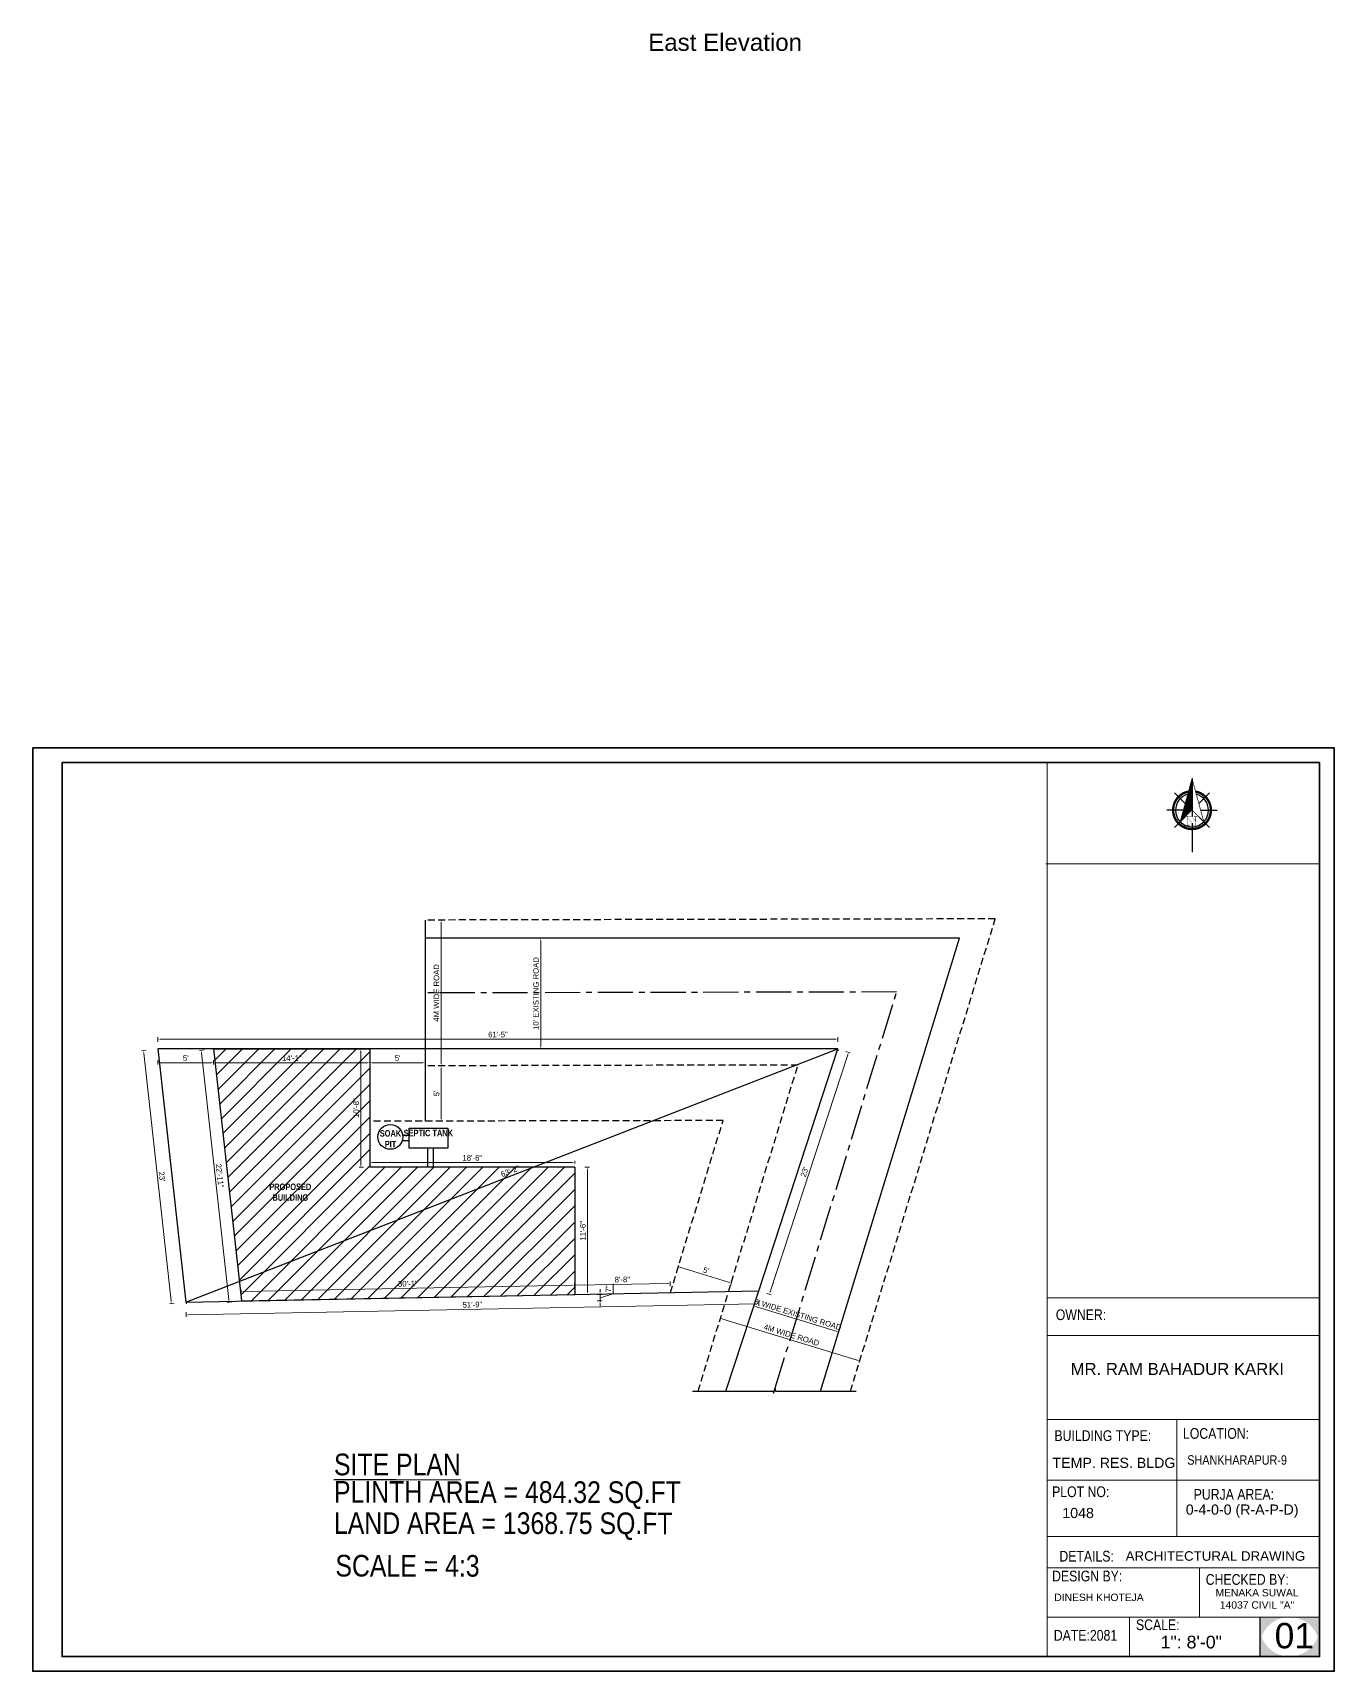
# Model space of a CAD drawing. Header units: inches. Extents: x 392906 to 410488, y -52747 to -40742.
# Drawn here: x 401862 to 402920, y -52747 to -51415 of the extents above; entities that cross this region are included whole.
import ezdxf

# ---------------------------------------------------------------- set-up
doc = ezdxf.new("R2010")
doc.units = ezdxf.units.IN
doc.header["$LTSCALE"] = 2
doc.header["$MEASUREMENT"] = 0
doc.header["$PDMODE"] = 34
doc.linetypes.add('CENTER2', pattern=[28.575, 19.05, -3.175, 3.175, -3.175])
doc.linetypes.add('DASHED2', pattern=[0.375, 0.25, -0.125])
doc.layers.get('0').update_dxf_attribs({"linetype": 'CONTINUOUS'})
doc.layers.get('DEFPOINTS').update_dxf_attribs({"color": 141, "linetype": 'CONTINUOUS'})
for name, color, linetype, lineweight in [('DIMENTION', 140, 'CONTINUOUS', 0), ('door', 20, 'CONTINUOUS', 35), ('Rebars', 1, 'CONTINUOUS', 13), ('Siteplan', 7, 'CONTINUOUS', 30), ('steps', 253, 'CONTINUOUS', 20), ('TEXT', 181, 'CONTINUOUS', 25), ('WALL - A', 1, 'CONTINUOUS', 40)]:
    doc.layers.add(name, color=color, linetype=linetype, lineweight=lineweight)
doc.layers.add('Normal Wall', color=7, linetype='CONTINUOUS', lineweight=35, true_color=0xffaf89)
doc.layers.add('Rear Wall', color=7, linetype='CONTINUOUS', lineweight=20, true_color=0xd4e480)
doc.layers.add('plan wall', color=7, linetype='CONTINUOUS')
doc.styles.add('Lettring Text', font='arial.ttf')
doc.styles.get("Standard").update_dxf_attribs({"font": 'ARIALN.TTF'})
doc.styles.add('SwissBT', font='swiss.ttf', dxfattribs={"height": 12})
doc.dimstyles.new('Copy of Standard', dxfattribs={"dimtxt": 6, "dimasz": 2.875, "dimexe": 2, "dimexo": 4, "dimgap": 2, "dimtad": 1, "dimdec": 0, "dimrnd": 1, "dimzin": 0, "dimdsep": 46, "dimlunit": 4, "dimtxsty": 'Lettring Text', "dimcen": 0.1, "dimclrd": 7, "dimclre": 7, "dimclrt": 7, "dimazin": 0, "dimtfac": 0.645, "dimtdec": 0, "dimtmove": 1, "dimatfit": 0, "dimfxl": 3, "dimfxlon": 1, "dimtfillclr": 256, "dimtolj": 1, "dimtzin": 0, "dimlwd": -1, "dimlwe": -1, "dimarcsym": 2})

# ---------------------------------------------------------------- blocks, each defined once
blk = doc.blocks.new('*X29')
at = {"color": 0}
for p, q in [((147.35, -409.49), (147.62, -409.23)), ((147.55, -408.76), (147.62, -408.7)), ((144.76, -418.98), (147.62, -416.12)), ((144.96, -418.25), (147.62, -415.59)), ((145.16, -417.52), (147.62, -415.06)), ((145.36, -416.79), (147.62, -414.53)), ((145.56, -416.06), (147.62, -414)), ((145.76, -415.33), (147.62, -413.47)), ((145.96, -414.6), (147.62, -412.94)), ((146.16, -413.87), (147.62, -412.41)), ((146.36, -413.14), (147.62, -411.88)), ((146.55, -412.41), (147.62, -411.35)), ((146.75, -411.68), (147.62, -410.82)), ((146.95, -410.95), (147.62, -410.29)), ((147.15, -410.22), (147.62, -409.76)), ((142.76, -426.28), (147.62, -421.42)), ((142.96, -425.55), (147.62, -420.89)), ((143.16, -424.82), (147.62, -420.36)), ((143.36, -424.09), (147.62, -419.83)), ((143.56, -423.36), (147.62, -419.3)), ((143.76, -422.63), (147.62, -418.77)), ((143.96, -421.9), (147.62, -418.24)), ((144.16, -421.17), (147.62, -417.71)), ((144.36, -420.44), (147.62, -417.18)), ((144.56, -419.71), (147.62, -416.65))]:
    blk.add_line(p, q, dxfattribs=at)
blk = doc.blocks.new('NORTH_15')
for p, q in [((-2.87, 2.87), (-7.37, 7.37)), ((0, 3.66), (0, 10.62)), ((2.87, 2.87), (7.37, 7.37)), ((-13.37, 0), (2.72, 0)), ((5.49, 0), (17.83, 0)), ((-2.87, -2.87), (-7.37, -7.37)), ((0, -3.66), (0, -10.62)), ((2.87, -2.87), (7.37, -7.37))]:
    blk.add_line(p, q)
at = {"const_width": 1}
for points in [[(0, -8, 1), (0, 8, 0.359415), (-7.86, 1.52, 1)], [(-7.86, -1.52, 0.359415), (0, -8, 1)]]:
    blk.add_lwpolyline(points, format="xyb", dxfattribs=at)
for points, const_width in [([(4.96, -5.01), (-13.37, 0), (4.9, 5), (0, 0), (4.96, -5.01)], 0.3), ([(5.93, -1.55), (6, -1.55), (6.07, -1.54), (6.13, -1.53), (6.17, -1.52), (6.22, -1.51), (6.26, -1.49), (6.28, -1.47), (6.3, -1.45), (6.32, -1.42), (6.33, -1.39), (6.35, -1.34), (6.36, -1.29), (6.37, -1.23), (6.38, -1.16), (6.38, -1.08), (6.38, -1), (6.54, -1), (6.54, -2.34), (6.38, -2.34), (6.38, -2.3), (6.38, -2.23), (6.38, -2.16), (6.37, -2.09), (6.36, -2.04), (6.35, -1.99), (6.33, -1.95), (6.32, -1.91), (6.3, -1.88), (6.28, -1.86), (6.26, -1.83), (6.22, -1.81), (6.18, -1.8), (6.13, -1.78), (6.07, -1.77), (6.01, -1.76), (5.95, -1.76), (2.66, -1.76), (2.66, -2.34), (2.5, -2.34), (2.5, -0.16), (4.71, 1.44), (3.14, 1.44), (3.07, 1.44), (3, 1.43), (2.94, 1.42), (2.89, 1.41), (2.85, 1.4), (2.81, 1.38), (2.78, 1.36), (2.76, 1.34), (2.74, 1.31), (2.72, 1.27), (2.7, 1.22), (2.69, 1.17), (2.68, 1.11), (2.67, 1.04), (2.66, 0.97), (2.66, 0.89), (2.66, 0.87), (2.5, 0.87), (2.5, 2.21), (2.66, 2.21), (2.66, 2.17), (2.66, 2.09), (2.67, 2.03), (2.68, 1.97), (2.69, 1.91), (2.7, 1.86), (2.71, 1.82), (2.73, 1.78), (2.75, 1.76), (2.77, 1.74), (2.8, 1.72), (2.85, 1.7), (2.89, 1.68), (2.94, 1.67), (3, 1.66), (3.07, 1.66), (3.14, 1.66), (6.54, 1.66), (6.54, 0.75), (3.33, -1.55), (5.93, -1.55), (5.93, -1.55)], 0.1)]:
    blk.add_lwpolyline(points, dxfattribs=dict(const_width=const_width))
for start, end in [(90, 164.97304), (270, 90), (195.02696, 270)]:
    blk.add_arc((0, 0), 7, start, end)
at = {"rotation": 90}
blk.add_blockref('*X29', (-421.89, -147.62), dxfattribs=at)
blk = doc.blocks.new('A$C0BDB7EE9')
at = {"layer": 'Siteplan', "xscale": 2.999999999999779, "yscale": 2.999999999999779, "zscale": 2.999999999999779, "rotation": 247.8612575918487}
blk.add_blockref('NORTH_15', (20.2, 49.5), dxfattribs=at)
blk = doc.blocks.new('A$C327B4BBD')
at = {"layer": 'DIMENTION', "ltscale": 0.3, "xscale": 1.171875000000082, "yscale": 1.171875000000082, "zscale": 1.171875000000082, "rotation": 112.1387424081494}
blk.add_blockref('A$C0BDB7EE9', (16.1, 0), dxfattribs=at)
blk = doc.blocks.new('*D1328')
at = {"layer": 'DEFPOINTS', "color": 0, "ltscale": 0.5, "transparency": 16777216}
for p in [(404845.5, -51933.9), (404891.8, -51933.9), (404845.5, -52053.9)]:
    blk.add_point(p, dxfattribs=at)
at = {"layer": 'steps', "color": 7, "ltscale": 0.5, "transparency": 16777216}
for p, q in [((404888.8, -51933.9), (404893.8, -51933.9)), ((404891.8, -52051), (404891.8, -51936.8)), ((404888.8, -52053.9), (404893.8, -52053.9))]:
    blk.add_line(p, q, dxfattribs=at)
for points in [[(404891.3, -51936.8), (404892.2, -51936.8), (404891.8, -51933.9)], [(404891.3, -52051), (404892.2, -52051), (404891.8, -52053.9)]]:
    blk.add_solid(points, dxfattribs=at)
at = {"layer": 'steps', "color": 7, "ltscale": 0.5, "transparency": 16777216, "insert": (404886.7, -51993.9), "char_height": 6, "attachment_point": 5, "rotation": 90, "style": 'Lettring Text'}
blk.add_mtext("\\A1;10' EXISTING ROAD", dxfattribs=at)
blk = doc.blocks.new('*D1329')
at = {"layer": 'DEFPOINTS', "color": 0, "ltscale": 0.5, "transparency": 16777216}
for p in [(404766.7, -51914.3), (404783.9, -51914.3), (404766.7, -52072.3)]:
    blk.add_point(p, dxfattribs=at)
at = {"layer": 'steps', "color": 7, "ltscale": 0.5, "transparency": 16777216}
for p, q in [((404780.9, -51914.3), (404785.9, -51914.3)), ((404783.9, -52069.4), (404783.9, -51917.2)), ((404780.9, -52072.3), (404785.9, -52072.3))]:
    blk.add_line(p, q, dxfattribs=at)
for points in [[(404783.4, -51917.2), (404784.4, -51917.2), (404783.9, -51914.3)], [(404783.4, -52069.4), (404784.4, -52069.4), (404783.9, -52072.3)]]:
    blk.add_solid(points, dxfattribs=at)
at = {"layer": 'steps', "color": 7, "ltscale": 0.5, "transparency": 16777216, "insert": (404778.8, -51993.3), "char_height": 6, "attachment_point": 5, "rotation": 90, "style": 'Lettring Text'}
blk.add_mtext('\\A1;4M WIDE ROAD', dxfattribs=at)
blk = doc.blocks.new('*D1330')
at = {"layer": 'DEFPOINTS', "color": 0, "ltscale": 0.5, "transparency": 16777216}
for p in [(405128.1, -52316.2), (405219.9, -52344.3), (405214.9, -52360.7)]:
    blk.add_point(p, dxfattribs=at)
at = {"layer": 'steps', "color": 7, "ltscale": 0.5, "transparency": 16777216}
for p, q in [((405124, -52329.7), (405122.5, -52334.5)), ((405125.9, -52333.4), (405212.1, -52359.9)), ((405215.8, -52357.8), (405214.3, -52362.6))]:
    blk.add_line(p, q, dxfattribs=at)
for points in [[(405126, -52333), (405125.7, -52333.9), (405123.1, -52332.6)], [(405212.3, -52359.4), (405212, -52360.3), (405214.9, -52360.7)]]:
    blk.add_solid(points, dxfattribs=at)
at = {"layer": 'steps', "color": 7, "ltscale": 0.5, "transparency": 16777216, "insert": (405170.5, -52341.8), "char_height": 6, "attachment_point": 5, "rotation": 342.9669, "style": 'Lettring Text'}
blk.add_mtext("\\A1;8' WIDE EXISTING ROAD", dxfattribs=at)
blk = doc.blocks.new('*D1331')
at = {"layer": 'DEFPOINTS', "color": 0, "ltscale": 0.5, "transparency": 16777216}
for p in [(405095.5, -52316.9), (405246.6, -52363.1), (405237.7, -52392.1)]:
    blk.add_point(p, dxfattribs=at)
at = {"layer": 'steps', "color": 7, "ltscale": 0.5, "transparency": 16777216}
for p, q in [((405087.5, -52343), (405086, -52347.8)), ((405089.4, -52346.7), (405234.9, -52391.3)), ((405238.6, -52389.3), (405237.1, -52394))]:
    blk.add_line(p, q, dxfattribs=at)
for points in [[(405089.5, -52346.2), (405089.2, -52347.2), (405086.6, -52345.9)], [(405235.1, -52390.8), (405234.8, -52391.8), (405237.7, -52392.1)]]:
    blk.add_solid(points, dxfattribs=at)
at = {"layer": 'steps', "color": 7, "ltscale": 0.5, "transparency": 16777216, "insert": (405163.6, -52364.1), "char_height": 6, "attachment_point": 5, "rotation": 342.9669, "style": 'Lettring Text'}
blk.add_mtext('\\A1;4M WIDE ROAD', dxfattribs=at)
blk = doc.blocks.new('*D1332')
at = {"layer": 'DEFPOINTS', "color": 0, "ltscale": 0.5, "transparency": 16777216}
for p in [(404537.3, -52053.9), (404554.1, -52328.6), (404567.5, -52327.1)]:
    blk.add_point(p, dxfattribs=at)
at = {"layer": 'steps', "color": 7, "ltscale": 0.5, "transparency": 16777216}
for p, q in [((404526.9, -52055.1), (404521.9, -52055.6)), ((404524.2, -52058.3), (404553.7, -52325.7)), ((404557, -52328.2), (404552.1, -52328.8))]:
    blk.add_line(p, q, dxfattribs=at)
for points in [[(404524.7, -52058.2), (404523.8, -52058.3), (404523.9, -52055.4)], [(404554.2, -52325.7), (404553.3, -52325.8), (404554.1, -52328.6)]]:
    blk.add_solid(points, dxfattribs=at)
at = {"layer": 'steps', "color": 7, "ltscale": 0.5, "transparency": 16777216, "insert": (404544, -52191.4), "char_height": 6, "attachment_point": 5, "rotation": 276.296, "style": 'Lettring Text'}
blk.add_mtext('\\A1;22\'-11"', dxfattribs=at)
blk = doc.blocks.new('*D1333')
at = {"layer": 'DEFPOINTS', "color": 0, "ltscale": 0.5, "transparency": 16777216}
for p in [(404537.3, -52053.9), (404706.7, -52053.9), (404706.7, -52069)]:
    blk.add_point(p, dxfattribs=at)
at = {"layer": 'steps', "color": 7, "ltscale": 0.5, "transparency": 16777216}
for p, q in [((404537.3, -52066), (404537.3, -52071)), ((404706.7, -52066), (404706.7, -52071)), ((404540.2, -52069), (404703.8, -52069))]:
    blk.add_line(p, q, dxfattribs=at)
for points in [[(404540.2, -52068.5), (404540.2, -52069.5), (404537.3, -52069)], [(404703.8, -52068.5), (404703.8, -52069.5), (404706.7, -52069)]]:
    blk.add_solid(points, dxfattribs=at)
at = {"layer": 'steps', "color": 7, "ltscale": 0.5, "transparency": 16777216, "insert": (404622, -52064), "char_height": 6, "attachment_point": 5, "style": 'Lettring Text'}
blk.add_mtext('\\A1;14\'-1"', dxfattribs=at)
blk = doc.blocks.new('*D1334')
at = {"layer": 'DEFPOINTS', "color": 0, "ltscale": 0.5, "transparency": 16777216}
for p in [(404477, -52043.4), (404477, -52053.9), (405214, -52053.9)]:
    blk.add_point(p, dxfattribs=at)
at = {"layer": 'steps', "color": 7, "ltscale": 0.5, "transparency": 16777216}
for p, q in [((404477, -52046.4), (404477, -52041.4)), ((405211.1, -52043.4), (404479.8, -52043.4)), ((405214, -52046.4), (405214, -52041.4))]:
    blk.add_line(p, q, dxfattribs=at)
for points in [[(404479.8, -52042.9), (404479.8, -52043.9), (404477, -52043.4)], [(405211.1, -52042.9), (405211.1, -52043.9), (405214, -52043.4)]]:
    blk.add_solid(points, dxfattribs=at)
at = {"layer": 'steps', "color": 7, "ltscale": 0.5, "transparency": 16777216, "insert": (404845.5, -52038.4), "char_height": 6, "attachment_point": 5, "style": 'Lettring Text'}
blk.add_mtext('\\A1;61\'-5"', dxfattribs=at)
blk = doc.blocks.new('*D1335')
at = {"layer": 'DEFPOINTS', "color": 0, "ltscale": 0.5, "transparency": 16777216}
for p in [(404477, -52053.9), (404491.4, -52330), (404507.2, -52328.3)]:
    blk.add_point(p, dxfattribs=at)
at = {"layer": 'steps', "color": 7, "ltscale": 0.5, "transparency": 16777216}
for p, q in [((404464.1, -52055.3), (404459.2, -52055.9)), ((404461.5, -52058.5), (404491.1, -52327.1)), ((404494.4, -52329.7), (404489.4, -52330.2))]:
    blk.add_line(p, q, dxfattribs=at)
for points in [[(404461.9, -52058.5), (404461, -52058.6), (404461.1, -52055.7)], [(404491.6, -52327.1), (404490.6, -52327.2), (404491.4, -52330)]]:
    blk.add_solid(points, dxfattribs=at)
at = {"layer": 'steps', "color": 7, "ltscale": 0.5, "transparency": 16777216, "insert": (404481.3, -52192.3), "char_height": 6, "attachment_point": 5, "rotation": 276.296, "style": 'Lettring Text'}
blk.add_mtext("\\A1;23'", dxfattribs=at)
blk = doc.blocks.new('*D1336')
at = {"layer": 'DEFPOINTS', "color": 0, "ltscale": 0.5, "transparency": 16777216}
for p in [(405128.1, -52316.2), (404507.2, -52328.3), (405128.4, -52330.3)]:
    blk.add_point(p, dxfattribs=at)
at = {"layer": 'steps', "color": 7, "ltscale": 0.5, "transparency": 16777216}
for p, q in [((404510.4, -52342.3), (405125.5, -52330.3)), ((405128.3, -52327.3), (405128.4, -52332.3)), ((404507.4, -52339.3), (404507.5, -52344.3))]:
    blk.add_line(p, q, dxfattribs=at)
for points in [[(405125.5, -52329.9), (405125.5, -52330.8), (405128.4, -52330.3)], [(404510.4, -52341.8), (404510.4, -52342.7), (404507.5, -52342.3)]]:
    blk.add_solid(points, dxfattribs=at)
at = {"layer": 'steps', "color": 7, "ltscale": 0.5, "transparency": 16777216, "insert": (404817.8, -52331.2), "char_height": 6, "attachment_point": 5, "rotation": 1.1097, "style": 'Lettring Text'}
blk.add_mtext('\\A1;51\'-9"', dxfattribs=at)
blk = doc.blocks.new('*D1337')
at = {"layer": 'DEFPOINTS', "color": 0, "ltscale": 0.5, "transparency": 16777216}
for p in [(405214, -52053.9), (405225.5, -52057.7), (405128.1, -52316.2)]:
    blk.add_point(p, dxfattribs=at)
at = {"layer": 'steps', "color": 7, "ltscale": 0.5, "transparency": 16777216}
for p, q in [((405140.6, -52317.3), (405224.6, -52060.4)), ((405222.7, -52056.8), (405227.4, -52058.3)), ((405136.8, -52319.1), (405141.6, -52320.6))]:
    blk.add_line(p, q, dxfattribs=at)
for points in [[(405224.2, -52060.3), (405225.1, -52060.6), (405225.5, -52057.7)], [(405140.1, -52317.1), (405141, -52317.4), (405139.7, -52320)]]:
    blk.add_solid(points, dxfattribs=at)
at = {"layer": 'steps', "color": 7, "ltscale": 0.5, "transparency": 16777216, "insert": (405177.8, -52187.3), "char_height": 6, "attachment_point": 5, "rotation": 71.8777, "style": 'Lettring Text'}
blk.add_mtext("\\A1;23'", dxfattribs=at)
blk = doc.blocks.new('*D1338')
at = {"layer": 'DEFPOINTS', "color": 0, "ltscale": 0.5, "transparency": 16777216}
for p in [(404928.7, -52182.2), (404928.7, -52320.1), (404942.7, -52320.1)]:
    blk.add_point(p, dxfattribs=at)
at = {"layer": 'steps', "color": 7, "ltscale": 0.5, "transparency": 16777216}
for p, q in [((404939.7, -52182.2), (404944.7, -52182.2)), ((404942.7, -52185.1), (404942.7, -52317.2)), ((404939.7, -52320.1), (404944.7, -52320.1))]:
    blk.add_line(p, q, dxfattribs=at)
for points in [[(404942.2, -52185.1), (404943.1, -52185.1), (404942.7, -52182.2)], [(404942.2, -52317.2), (404943.1, -52317.2), (404942.7, -52320.1)]]:
    blk.add_solid(points, dxfattribs=at)
at = {"layer": 'steps', "color": 7, "ltscale": 0.5, "transparency": 16777216, "insert": (404937.6, -52251.2), "char_height": 6, "attachment_point": 5, "rotation": 90, "style": 'Lettring Text'}
blk.add_mtext('\\A1;11\'-6"', dxfattribs=at)
blk = doc.blocks.new('*D1339')
at = {"layer": 'DEFPOINTS', "color": 0, "ltscale": 0.5, "transparency": 16777216}
for p in [(404706.7, -52177.2), (404706.7, -52182.2), (404928.7, -52182.2)]:
    blk.add_point(p, dxfattribs=at)
at = {"layer": 'steps', "color": 7, "ltscale": 0.5, "transparency": 16777216}
for p, q in [((404706.7, -52178.2), (404706.7, -52175.2)), ((404925.8, -52177.2), (404709.6, -52177.2)), ((404928.7, -52178.2), (404928.7, -52175.2))]:
    blk.add_line(p, q, dxfattribs=at)
for points in [[(404709.6, -52176.7), (404709.6, -52177.7), (404706.7, -52177.2)], [(404925.8, -52176.7), (404925.8, -52177.7), (404928.7, -52177.2)]]:
    blk.add_solid(points, dxfattribs=at)
at = {"layer": 'steps', "color": 7, "ltscale": 0.5, "transparency": 16777216, "insert": (404817.7, -52172.1), "char_height": 6, "attachment_point": 5, "style": 'Lettring Text'}
blk.add_mtext('\\A1;18\'-6"', dxfattribs=at)
blk = doc.blocks.new('*D1340')
at = {"layer": 'DEFPOINTS', "color": 0, "ltscale": 0.5, "transparency": 16777216}
for p in [(404706.7, -52053.9), (404696.9, -52182.2), (404706.7, -52182.2)]:
    blk.add_point(p, dxfattribs=at)
at = {"layer": 'steps', "color": 7, "ltscale": 0.5, "transparency": 16777216}
for p, q in [((404699.9, -52053.9), (404694.9, -52053.9)), ((404696.9, -52056.8), (404696.9, -52179.4)), ((404699.9, -52182.2), (404694.9, -52182.2))]:
    blk.add_line(p, q, dxfattribs=at)
for points in [[(404696.4, -52056.8), (404697.4, -52056.8), (404696.9, -52053.9)], [(404696.4, -52179.4), (404697.4, -52179.4), (404696.9, -52182.2)]]:
    blk.add_solid(points, dxfattribs=at)
at = {"layer": 'steps', "color": 7, "ltscale": 0.5, "transparency": 16777216, "insert": (404691.8, -52118.1), "char_height": 6, "attachment_point": 5, "rotation": 90, "style": 'Lettring Text'}
blk.add_mtext('\\A1;10\'-8"', dxfattribs=at)
blk = doc.blocks.new('*D1341')
at = {"layer": 'DEFPOINTS', "color": 0, "ltscale": 0.5, "transparency": 16777216}
for p in [(405214, -52053.9), (405214, -52053.9), (404507.2, -52328.3)]:
    blk.add_point(p, dxfattribs=at)
at = {"layer": 'steps', "color": 7, "ltscale": 0.5, "transparency": 16777216}
for p, q in [((404509.9, -52327.2), (405211.3, -52055)), ((405214, -52053.9), (405214.7, -52055.8)), ((404507.2, -52328.3), (404508, -52330.1))]:
    blk.add_line(p, q, dxfattribs=at)
for points in [[(405211.1, -52054.5), (405211.5, -52055.4), (405214, -52053.9)], [(404509.7, -52326.8), (404510.1, -52327.7), (404507.2, -52328.3)]]:
    blk.add_solid(points, dxfattribs=at)
at = {"layer": 'steps', "color": 7, "ltscale": 0.5, "transparency": 16777216, "insert": (404858.8, -52186.4), "char_height": 6, "attachment_point": 5, "rotation": 21.2149, "style": 'Lettring Text'}
blk.add_mtext('\\A1;63\'-2"', dxfattribs=at)
blk = doc.blocks.new('*D1342')
at = {"layer": 'DEFPOINTS', "color": 0, "ltscale": 0.5, "transparency": 16777216}
for p in [(404706.7, -52053.9), (404766.7, -52053.9), (404766.7, -52069)]:
    blk.add_point(p, dxfattribs=at)
at = {"layer": 'steps', "color": 7, "ltscale": 0.5, "transparency": 16777216}
for p, q in [((404706.7, -52066), (404706.7, -52071)), ((404766.7, -52066), (404766.7, -52071)), ((404709.6, -52069), (404763.8, -52069))]:
    blk.add_line(p, q, dxfattribs=at)
for points in [[(404709.6, -52068.5), (404709.6, -52069.5), (404706.7, -52069)], [(404763.8, -52068.5), (404763.8, -52069.5), (404766.7, -52069)]]:
    blk.add_solid(points, dxfattribs=at)
at = {"layer": 'steps', "color": 7, "ltscale": 0.5, "transparency": 16777216, "insert": (404736.7, -52063.9), "char_height": 6, "attachment_point": 5, "style": 'Lettring Text'}
blk.add_mtext("\\A1;5'", dxfattribs=at)
blk = doc.blocks.new('*D1343')
at = {"layer": 'DEFPOINTS', "color": 0, "ltscale": 0.5, "transparency": 16777216}
for p in [(404477, -52053.9), (404537.3, -52053.9), (404477, -52069)]:
    blk.add_point(p, dxfattribs=at)
at = {"layer": 'steps', "color": 7, "ltscale": 0.5, "transparency": 16777216}
for p, q in [((404477, -52066), (404477, -52071)), ((404537.3, -52066), (404537.3, -52071)), ((404534.5, -52069), (404479.8, -52069))]:
    blk.add_line(p, q, dxfattribs=at)
for points in [[(404479.8, -52068.5), (404479.8, -52069.5), (404477, -52069)], [(404534.5, -52068.5), (404534.5, -52069.5), (404537.3, -52069)]]:
    blk.add_solid(points, dxfattribs=at)
at = {"layer": 'steps', "color": 7, "ltscale": 0.5, "transparency": 16777216, "insert": (404507.1, -52063.9), "char_height": 6, "attachment_point": 5, "style": 'Lettring Text'}
blk.add_mtext("\\A1;5'", dxfattribs=at)
blk = doc.blocks.new('*D1344')
at = {"layer": 'DEFPOINTS', "color": 0, "ltscale": 0.5, "transparency": 16777216}
for p in [(405032.2, -52308), (404928.7, -52320.1), (405032.4, -52318.1)]:
    blk.add_point(p, dxfattribs=at)
at = {"layer": 'steps', "color": 7, "ltscale": 0.5, "transparency": 16777216}
for p, q in [((404928.6, -52313), (404928.5, -52308)), ((404931.4, -52309.9), (405029.3, -52308.1)), ((405032.2, -52311), (405032.1, -52306))]:
    blk.add_line(p, q, dxfattribs=at)
for points in [[(404931.4, -52309.5), (404931.4, -52310.4), (404928.5, -52310)], [(405029.3, -52307.6), (405029.3, -52308.5), (405032.2, -52308)]]:
    blk.add_solid(points, dxfattribs=at)
at = {"layer": 'steps', "color": 7, "ltscale": 0.5, "transparency": 16777216, "insert": (404980.3, -52303.9), "char_height": 6, "attachment_point": 5, "rotation": 1.1097, "style": 'Lettring Text'}
blk.add_mtext('\\A1;8\'-8"', dxfattribs=at)
blk = doc.blocks.new('*D1345')
at = {"layer": 'DEFPOINTS', "color": 0, "ltscale": 0.5, "transparency": 16777216}
for p in [(404567.5, -52327.1), (404928.7, -52320.1), (404956.2, -52320.1)]:
    blk.add_point(p, dxfattribs=at)
at = {"layer": 'steps', "color": 7, "ltscale": 0.5, "transparency": 16777216}
for p, q in [((404956.2, -52317.2), (404956.2, -52314.3)), ((404970.2, -52319.4), (404970.2, -52308.5)), ((404953.2, -52320.1), (404958.2, -52320.1)), ((404953.2, -52327.1), (404958.2, -52327.1)), ((404956.2, -52323.6), (404970.2, -52319.4)), ((404956.2, -52327.1), (404956.2, -52320.1)), ((404956.2, -52327.1), (404956.2, -52320.1)), ((404956.2, -52330), (404956.2, -52332.8))]:
    blk.add_line(p, q, dxfattribs=at)
for points in [[(404955.7, -52317.2), (404956.6, -52317.2), (404956.2, -52320.1)], [(404955.7, -52330), (404956.6, -52330), (404956.2, -52327.1)]]:
    blk.add_solid(points, dxfattribs=at)
at = {"layer": 'steps', "color": 7, "ltscale": 0.5, "transparency": 16777216, "insert": (404965.2, -52314), "char_height": 6, "attachment_point": 5, "rotation": 90, "style": 'Lettring Text'}
blk.add_mtext('\\A1;7"', dxfattribs=at)
blk = doc.blocks.new('*D1346')
at = {"layer": 'DEFPOINTS', "color": 0, "ltscale": 0.5, "transparency": 16777216}
for p in [(404928.5, -52310), (404567.5, -52327.1), (404928.7, -52320.1)]:
    blk.add_point(p, dxfattribs=at)
at = {"layer": 'steps', "color": 7, "ltscale": 0.5, "transparency": 16777216}
for p, q in [((404567.3, -52320), (404567.2, -52315)), ((404570.1, -52316.9), (404925.6, -52310.1)), ((404928.6, -52313), (404928.5, -52308))]:
    blk.add_line(p, q, dxfattribs=at)
for points in [[(404570.1, -52316.5), (404570.2, -52317.4), (404567.3, -52317)], [(404925.6, -52309.6), (404925.7, -52310.5), (404928.5, -52310)]]:
    blk.add_solid(points, dxfattribs=at)
at = {"layer": 'steps', "color": 7, "ltscale": 0.5, "transparency": 16777216, "insert": (404747.8, -52308.4), "char_height": 6, "attachment_point": 5, "rotation": 1.1097, "style": 'Lettring Text'}
blk.add_mtext('\\A1;30\'-1"', dxfattribs=at)
blk = doc.blocks.new('*D1347')
at = {"layer": 'DEFPOINTS', "color": 0, "ltscale": 0.5, "transparency": 16777216}
for p in [(405040.9, -52290.2), (405038.1, -52299.3), (405095.5, -52316.9)]:
    blk.add_point(p, dxfattribs=at)
at = {"layer": 'steps', "color": 7, "ltscale": 0.5, "transparency": 16777216}
for p, q in [((405040, -52293), (405041.5, -52288.3)), ((405095.5, -52306.9), (405043.7, -52291)), ((405097.4, -52310.6), (405098.9, -52305.8))]:
    blk.add_line(p, q, dxfattribs=at)
for points in [[(405043.8, -52290.6), (405043.5, -52291.5), (405040.9, -52290.2)], [(405095.7, -52306.5), (405095.4, -52307.4), (405098.3, -52307.8)]]:
    blk.add_solid(points, dxfattribs=at)
at = {"layer": 'steps', "color": 7, "ltscale": 0.5, "transparency": 16777216, "insert": (405071.1, -52294.1), "char_height": 6, "attachment_point": 5, "rotation": 342.9669, "style": 'Lettring Text'}
blk.add_mtext("\\A1;5'", dxfattribs=at)
blk = doc.blocks.new('*D1348')
at = {"layer": 'DEFPOINTS', "color": 0, "ltscale": 0.5, "transparency": 16777216}
for p in [(404766.7, -52072.3), (404766.7, -52132.3), (404783.9, -52132.3)]:
    blk.add_point(p, dxfattribs=at)
at = {"layer": 'steps', "color": 7, "ltscale": 0.5, "transparency": 16777216}
for p, q in [((404780.9, -52072.3), (404785.9, -52072.3)), ((404783.9, -52075.2), (404783.9, -52129.4)), ((404780.9, -52132.3), (404785.9, -52132.3))]:
    blk.add_line(p, q, dxfattribs=at)
for points in [[(404783.4, -52075.2), (404784.4, -52075.2), (404783.9, -52072.3)], [(404783.4, -52129.4), (404784.4, -52129.4), (404783.9, -52132.3)]]:
    blk.add_solid(points, dxfattribs=at)
at = {"layer": 'steps', "color": 7, "ltscale": 0.5, "transparency": 16777216, "insert": (404778.9, -52102.3), "char_height": 6, "attachment_point": 5, "rotation": 90, "style": 'Lettring Text'}
blk.add_mtext("\\A1;5'", dxfattribs=at)
blk = doc.blocks.new('SSP')
at = {"layer": 'door', "ltscale": 0.5}
h = blk.add_hatch(dxfattribs=at)
h.set_pattern_fill('ANSI31', color=256, scale=100)
h.set_pattern_definition([(45, (10155.599, -1254.596), (-8.83883476, 8.83883476), [])])
h.paths.add_polyline_path([(404706.7, -52053.9), (404537.3, -52053.9), (404565.1, -52305.8), (404883.4, -52182.2), (404706.7, -52182.2)])
h.paths.add_polyline_path([(404928.7, -52182.2), (404883.4, -52182.2), (404565.1, -52305.8), (404567.5, -52327.1), (404928.7, -52320.1)])
h.paths.add_polyline_path([(404594.5, -52222.1), (404646.4, -52222.1), (404646.4, -52196.1), (404594.5, -52196.1)], flags=24)
h.paths.add_polyline_path([(404735.8, -52314.9), (404760.1, -52314.4), (404759.9, -52302.1), (404735.5, -52302.5)], flags=24)
at = {"ltscale": 0.5}
for p, q in [((404766.7, -51914.3), (404766.7, -52132.3)), ((405345.6, -51933.9), (404766.7, -51933.9)), ((405195.2, -52424.9), (405345.6, -51933.9)), ((405214, -52053.9), (404477, -52053.9)), ((404477, -52053.9), (404507.2, -52328.3)), ((404507.2, -52328.3), (405214, -52053.9)), ((404537.3, -52053.9), (404567.5, -52327.1)), ((404537.3, -52053.9), (404706.7, -52053.9)), ((404706.7, -52053.9), (404706.7, -52182.2)), ((405128.1, -52316.2), (405214, -52053.9)), ((404749.3, -52153.7), (404741.5, -52153.7)), ((404749.3, -52147.7), (404742.1, -52147.7)), ((404769.5, -52182.3), (404769.5, -52161.7)), ((404775.5, -52182.3), (404775.5, -52161.7)), ((404928.7, -52182.2), (404706.7, -52182.2)), ((404928.7, -52182.2), (404928.7, -52320.1)), ((404507.2, -52328.3), (405128.1, -52316.2)), ((405092.5, -52424.9), (405128.1, -52316.2)), ((404567.5, -52327.1), (404928.7, -52320.1))]:
    blk.add_line(p, q, dxfattribs=at)
blk.add_lwpolyline([(404749.3, -52139.8), (404791.1, -52139.8), (404791.1, -52161.7), (404749.3, -52161.7)], close=True, dxfattribs=at)
at = {"linetype": 'Continuous', "ltscale": 0.5}
blk.add_lwpolyline([(405056.4, -52424.9), (405144, -52424.9), (405144.3, -52427.1), (405145.9, -52422.4), (405146.3, -52424.9), (405233.6, -52424.9)], dxfattribs=at)
at = {"ltscale": 0.5}
blk.add_circle((404728.8, -52149.3), 13.5, dxfattribs=at)
at = {"layer": 'WALL - A', "linetype": 'DASHED2', "lineweight": -3, "ltscale": 15}
for p, q in [((405384.5, -51913), (404766.7, -51914.3)), ((405227.6, -52424.9), (405384.5, -51913)), ((405170.7, -52071.4), (404766.7, -52072.3)), ((405062.4, -52424.9), (405170.7, -52071.4)), ((405089.5, -52131.6), (404706.7, -52132.4)), ((405032.4, -52318.1), (405089.5, -52131.6))]:
    blk.add_line(p, q, dxfattribs=at)
at = {"layer": 'WALL - A', "linetype": 'CENTER2', "lineweight": -3}
for p, q in [((405277.6, -51992.2), (404766.7, -51993.3)), ((405145, -52424.9), (405277.6, -51992.2))]:
    blk.add_line(p, q, dxfattribs=at)
at = {"layer": 'steps', "color": 7, "ltscale": 0.3, "char_height": 7, "attachment_point": 2}
for s, insert, width in [('{\\fTechnic|b1|i0|c2|p2;SOAK PIT}', (404729, -52142), 35.408), ('{\\fTechnic|b1|i0|c2|p2;SEPTIC TANK}', (404770, -52141.6), 55.268), ('{\\fTechnic|b1|i0|c2|p2;PROPOSED BUILDING}', (404620.4, -52199.9), 55.268)]:
    blk.add_mtext(s, dxfattribs=dict(at, insert=insert, width=width))
at = {"layer": 'steps', "ltscale": 0.5}
for base, p1, p2, text, picture, middle in [((404783.9, -51914.3), (404766.7, -52072.3), (404766.7, -51914.3), '4M WIDE ROAD', '*D1329', (404778.8, -51993.3)), ((404891.8, -51933.9), (404845.5, -52053.9), (404845.5, -51933.9), "10' EXISTING ROAD", '*D1328', (404886.7, -51993.9))]:
    dim = blk.add_linear_dim(base=base, p1=p1, p2=p2, angle=90, text=text, dimstyle='Copy of Standard', dxfattribs=at)
    dim.commit()
    dim.dimension.update_dxf_attribs({"geometry": picture, "text_midpoint": middle})
for base, p1, p2, picture, middle in [((404477, -52043.4), (405214, -52053.9), (404477, -52053.9), '*D1334', (404845.5, -52038.4)), ((404477, -52069), (404537.3, -52053.9), (404477, -52053.9), '*D1343', (404507.1, -52063.9)), ((404706.7, -52069), (404537.3, -52053.9), (404706.7, -52053.9), '*D1333', (404622, -52064)), ((404766.7, -52069), (404706.7, -52053.9), (404766.7, -52053.9), '*D1342', (404736.7, -52063.9)), ((404706.7, -52177.2), (404928.7, -52182.2), (404706.7, -52182.2), '*D1339', (404817.7, -52172.1))]:
    dim = blk.add_linear_dim(base=base, p1=p1, p2=p2, dimstyle='Copy of Standard', dxfattribs=at)
    dim.commit()
    dim.dimension.update_dxf_attribs({"geometry": picture, "text_midpoint": middle})
for p1, p2, distance, picture, middle in [((404477, -52053.9), (404507.2, -52328.3), -15.9, '*D1335', (404481.3, -52192.3)), ((404507.2, -52328.3), (405214, -52053.9), 0, '*D1341', (404858.8, -52186.4)), ((404537.3, -52053.9), (404567.5, -52327.1), -13.5, '*D1332', (404544, -52191.4)), ((405128.1, -52316.2), (405214, -52053.9), -12.2, '*D1337', (405177.8, -52187.3)), ((405095.5, -52316.9), (405038.1, -52299.3), -9.5, '*D1347', (405071.1, -52294.1)), ((404507.2, -52328.3), (405128.1, -52316.2), -14.1, '*D1336', (404817.8, -52331.2)), ((404567.5, -52327.1), (404928.7, -52320.1), 10.1, '*D1346', (404747.8, -52308.4)), ((404928.7, -52320.1), (405032.4, -52318.1), 10.1, '*D1344', (404980.3, -52303.9))]:
    dim = blk.add_aligned_dim(p1=p1, p2=p2, distance=distance, dimstyle='Copy of Standard', dxfattribs=at)
    dim.commit()
    dim.dimension.update_dxf_attribs({"geometry": picture, "text_midpoint": middle})
for base, p1, p2, picture, middle in [((404696.9, -52182.2), (404706.7, -52053.9), (404706.7, -52182.2), '*D1340', (404691.8, -52118.1)), ((404783.9, -52132.3), (404766.7, -52072.3), (404766.7, -52132.3), '*D1348', (404778.9, -52102.3)), ((404942.7, -52320.1), (404928.7, -52182.2), (404928.7, -52320.1), '*D1338', (404937.6, -52251.2)), ((404956.2, -52320.1), (404567.5, -52327.1), (404928.7, -52320.1), '*D1345', (404965.2, -52317.4))]:
    dim = blk.add_linear_dim(base=base, p1=p1, p2=p2, angle=90, dimstyle='Copy of Standard', dxfattribs=at)
    dim.commit()
    dim.dimension.update_dxf_attribs({"geometry": picture, "text_midpoint": middle})
dim = blk.add_linear_dim(base=(405214.9, -52360.7), p1=(405128.1, -52316.2), p2=(405219.9, -52344.3), angle=342.9669, text="8' WIDE EXISTING ROAD", dimstyle='Copy of Standard', dxfattribs=at)
dim.commit()
dim.dimension.update_dxf_attribs({"geometry": '*D1330', "text_midpoint": (405169, -52346.7), "dimtype": 129})
dim = blk.add_aligned_dim(p1=(405095.5, -52316.9), p2=(405246.6, -52363.1), distance=-30.3, text='4M WIDE ROAD', dimstyle='Copy of Standard', dxfattribs=at)
dim.commit()
dim.dimension.update_dxf_attribs({"geometry": '*D1331', "text_midpoint": (405163.6, -52364.1)})

msp = doc.modelspace()

# ---------------------------------------------------------------- hatches: boundary and pattern name
msp.add_hatch(color=0).paths.add_polyline_path([(402908.5, -52702.6), (402884.2, -52702.6, -0.414214), (402908.5, -52726.9)])
at = {"layer": 'TEXT'}
for points in [[(402884.2, -52702.6), (402859.9, -52702.6), (402859.9, -52726.9, -0.414214)], [(402884.2, -52702.6), (402859.9, -52702.6), (402859.9, -52726.9, -0.414214)], [(402908.5, -52702.6), (402884.2, -52702.6, -0.414214), (402908.5, -52726.9)], [(402859.9, -52710.4), (402859.9, -52734.7), (402884.2, -52734.7, -0.414214)], [(402859.9, -52710.4), (402859.9, -52734.7), (402884.2, -52734.7, -0.414214)], [(402908.5, -52710.4, -0.414214), (402884.2, -52734.7), (402908.5, -52734.7)], [(402908.5, -52710.4, -0.414214), (402884.2, -52734.7), (402908.5, -52734.7)]]:
    msp.add_hatch(color=0, dxfattribs=at).paths.add_polyline_path(points)

# ---------------------------------------------------------------- linework, layer by layer
at = {"color": 0}
msp.add_line((402859.9, -52702.6), (402859.9, -52734.7), dxfattribs=at)
msp.add_line((402859.9, -52702.6), (402859.9, -52734.7), dxfattribs=at)
at = {"layer": 'Normal Wall'}
for points in [[(401862.5, -51996.1), (402920.5, -51996.1), (402920.5, -52746.6), (401862.5, -52746.6)], [(401862.5, -51996.1), (402920.5, -51996.1), (402920.5, -52746.6), (401862.5, -52746.6)], [(402908.5, -52008), (401886.3, -52008), (401886.3, -52734.7), (402908.5, -52734.7)], [(402908.5, -52008), (401886.3, -52008), (401886.3, -52734.7), (402908.5, -52734.7)]]:
    msp.add_lwpolyline(points, close=True, dxfattribs=at)
at = {"layer": 'Rear Wall'}
for p, q in [((402687.1, -52452.3), (402687.1, -52008)), ((402686, -52090.3), (402908.5, -52090.3)), ((402687.1, -52443), (402908.5, -52443)), ((402687.1, -52443), (402908.5, -52443)), ((402687.1, -52443), (402908.5, -52443)), ((402687.1, -52443), (402908.5, -52443)), ((402687.1, -52473.8), (402908.5, -52473.8)), ((402687.1, -52473.8), (402908.5, -52473.8)), ((402687.1, -52541.9), (402908.5, -52541.9)), ((402687.1, -52541.9), (402908.5, -52541.9)), ((402792.4, -52541.9), (402792.4, -52627.8)), ((402792.4, -52541.9), (402792.4, -52637.1)), ((402687.1, -52591.4), (402908.5, -52591.4)), ((402687.1, -52591.4), (402908.5, -52591.4)), ((402687.1, -52637.1), (402908.5, -52637.1)), ((402687.1, -52662.5), (402908.5, -52662.5)), ((402687.1, -52662.5), (402908.5, -52662.5)), ((402811, -52702.6), (402811, -52662.5)), ((402811, -52702.6), (402811, -52662.5)), ((402687.1, -52702.6), (402908.5, -52702.6)), ((402687.1, -52702.6), (402908.5, -52702.6)), ((402753.9, -52702.6), (402753.9, -52734.7)), ((402753.9, -52702.6), (402753.9, -52734.7))]:
    msp.add_line(p, q, dxfattribs=at)
msp.add_lwpolyline([(402687.1, -52443), (402908.5, -52443), (402908.5, -52734.7), (402687.1, -52734.7)], close=True, dxfattribs=at)
msp.add_lwpolyline([(402687.1, -52443), (402908.5, -52443), (402908.5, -52734.7), (402687.1, -52734.7)], close=True, dxfattribs=at)

# ---------------------------------------------------------------- block references
at = {"xscale": 0.75, "yscale": 0.75, "zscale": 0.75}
msp.add_blockref('SSP', (98606.5, -13200.3), dxfattribs=at)
at = {"layer": 'Rebars', "xscale": 0.5459999999999999, "yscale": 0.5459999999999999, "zscale": 0.5459999999999999, "rotation": 270}
msp.add_blockref('A$C327B4BBD', (402804.8, -52072.1), dxfattribs=at)

# ---------------------------------------------------------------- texts
at = {"color": 0}
for s, p in [('OWNER:', (402694.1, -52461.2)), ('LOCATION:', (402797.5, -52557.7))]:
    msp.add_text(s, height=8.7, dxfattribs=at).set_placement(p)
at = {"color": 7, "linetype": 'ByBlock', "lineweight": 5, "insert": (402425.3, -51422.6), "char_height": 14, "width": 235.547, "attachment_point": 5}
msp.add_mtext('{\\fArial CE|b0|i0|c0|p34;East Elevation}', dxfattribs=at)
at = {"layer": 'plan wall', "ltscale": 3, "char_height": 17.612, "attachment_point": 7, "rotation": 359.9411}
for s, insert in [('{\\LSITE PLAN}', (402107.3, -52587.6)), ('PLINTH AREA = 484.32 SQ.FT', (402107.3, -52614.5)), ('LAND AREA = 1368.75 SQ.FT', (402107.3, -52639.8)), ('SCALE = 4:3', (402108.5, -52669.9))]:
    msp.add_mtext(s, dxfattribs=dict(at, insert=insert))
at = {"layer": 'TEXT', "color": 0}
for s, height, p in [('OWNER:', 8.7, (402694.1, -52461.2)), ('LOCATION:', 8.7, (402797.5, -52557.7)), ('CHECKED BY:', 8.704, (402816, -52676.4)), ('CHECKED BY:', 8.704, (402816, -52676.4)), ('SCALE:', 8.7, (402759.3, -52713.2)), ('SCALE:', 8.7, (402759.3, -52713.2))]:
    msp.add_text(s, height=height, dxfattribs=at).set_placement(p)
at = {"layer": 'TEXT', "color": 0, "linetype": 'ByBlock', "style": 'SwissBT'}
for s, insert, char_height, width, attachment_point in [('MR. RAM BAHADUR KARKI', (402792.9, -52496.1), 9.72, 217.511, 2), ('ARCHITECTURAL DRAWING', (402750.9, -52649.1), 7.74, 268.532, 1), ('DINESH KHOTEJA', (402692.9, -52683.6), 6, 201.528, 1), ('MENAKA SUWAL\\P14037 CIVIL "A"', (402857.7, -52679.8), 6, 88.549, 2)]:
    msp.add_mtext(s, dxfattribs=dict(at, insert=insert, char_height=char_height, width=width, attachment_point=attachment_point))
at = {"layer": 'TEXT', "color": 0, "attachment_point": 1}
for s, insert, char_height, width in [('BUILDING TYPE:', (402693, -52550.8), 8.704, 148.555), ('BUILDING TYPE:', (402693, -52550.8), 8.704, 148.555), ('PLOT NO: ', (402691.1, -52596.4), 8.7, 138.027), ('PLOT NO: ', (402691.1, -52596.4), 8.7, 138.027), ('PURJA AREA:', (402806.2, -52598.5), 8.704, 197.582), ('PURJA AREA:', (402806.2, -52598.5), 8.704, 197.582), ('DETAILS: ', (402697, -52648.8), 8.7, 138.027), ('DESIGN BY:', (402691.1, -52664.9), 8.7, 138.027), ('DESIGN BY:', (402691.1, -52664.9), 8.7, 138.027), ('DATE:2081', (402692.5, -52713.1), 8.7, 34.818)]:
    msp.add_mtext(s, dxfattribs=dict(at, insert=insert, char_height=char_height, width=width))
at = {"layer": 'TEXT', "color": 0, "style": 'SwissBT'}
for s, insert, char_height, width, attachment_point in [('TEMP. RES. BLDG', (402691.4, -52573.1), 8.256, 163.214, 1), ('1048', (402699.4, -52613.9), 8.26, 163.214, 1), ('0-4-0-0 (R-A-P-D)', (402845.6, -52611.1), 8.256, 163.214, 2), ('01', (402872, -52707.4), 20.64, 20.158, 1)]:
    msp.add_mtext(s, dxfattribs=dict(at, insert=insert, char_height=char_height, width=width, attachment_point=attachment_point))
at = {"layer": 'TEXT', "color": 0, "linetype": 'ByBlock', "insert": (402801, -52571.1), "char_height": 7.671, "attachment_point": 1}
msp.add_mtext_dynamic_manual_height_columns('SHANKHARAPUR-9', width=381.035, gutter_width=1.53, heights=[0], dxfattribs=at)
at = {"layer": 'TEXT', "color": 0, "ltscale": 0.5, "insert": (402779.3, -52717.8), "char_height": 10.32, "width": 127.534, "attachment_point": 1, "style": 'SwissBT'}
msp.add_mtext('1": 8\'-0"', dxfattribs=at)
msp.add_mtext('1": 8\'-0"', dxfattribs=at)

doc.saveas('drawing.dxf')
